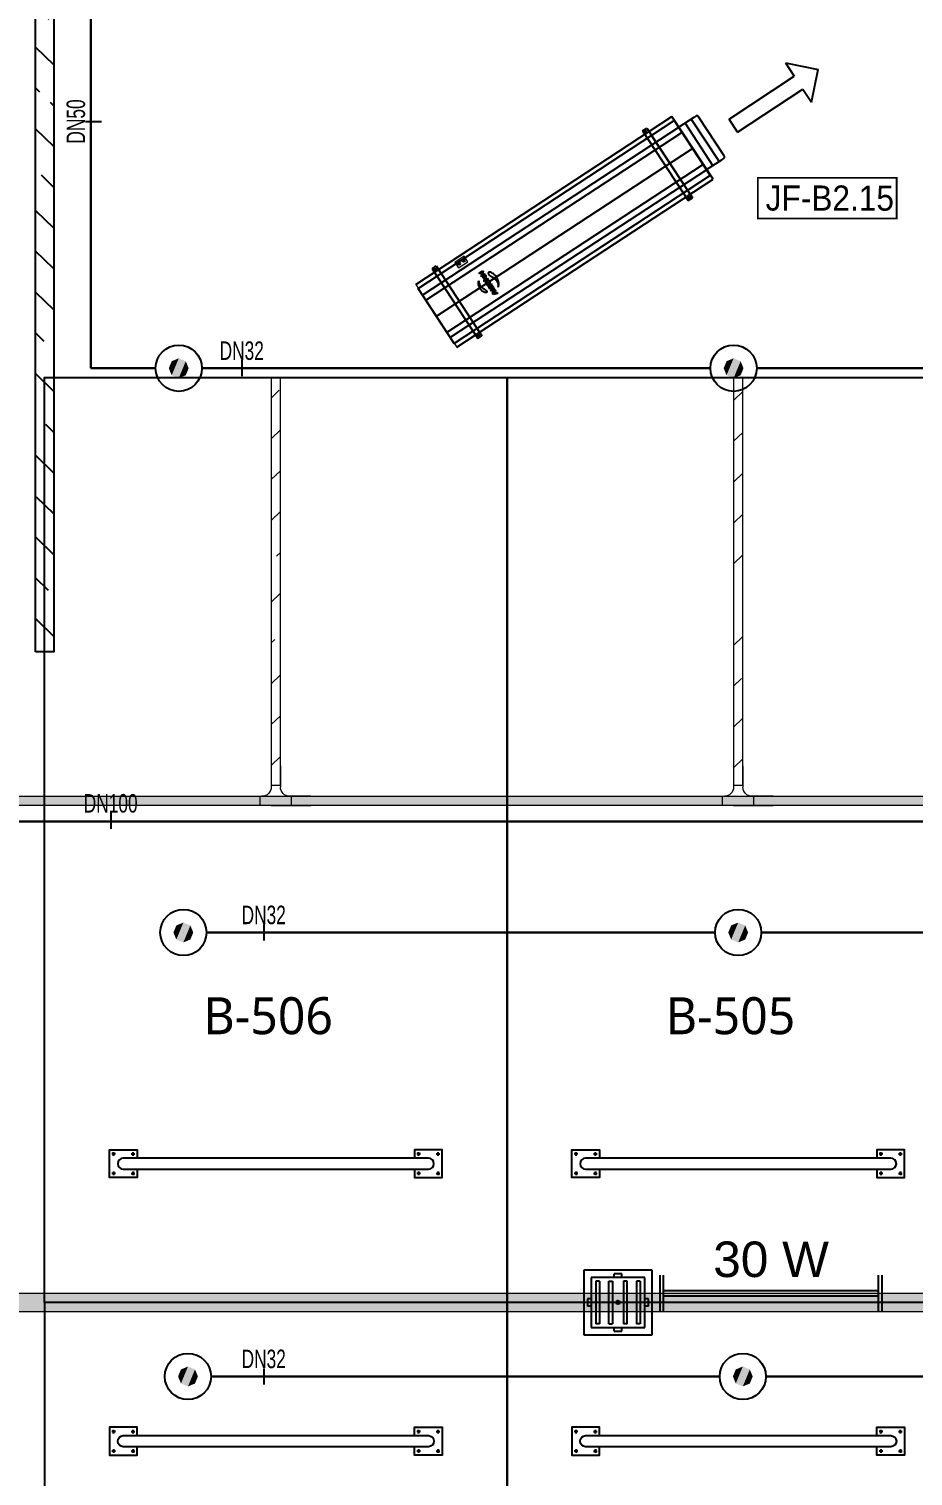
# Model space of a CAD drawing. Header units: millimetres. Extents: x -379292 to 1221486, y 92049 to 447512.
# Drawn here: x -200590 to -195809, y 163880 to 171703 of the extents above; entities that cross this region are included whole.
import ezdxf
from ezdxf.enums import TextEntityAlignment as Align

# ---------------------------------------------------------------- set-up
doc = ezdxf.new("R2010")
doc.units = ezdxf.units.MM
for name, color, linetype in [('-M-YNGN-BORUID', 7, 'Continuous'), ('-M-YNGN-BORUUZUN', 7, 'Continuous'), ('-M-YNGN-BORUYUK', 7, 'Continuous'), ('-M-YNGN-SPR-YUK', 7, 'Continuous'), ('-M-YNGN-ZON3-CAP-', 7, 'Continuous'), ('-M-YNGN-ZON3-SPR-', 7, 'Continuous'), ('-M-YNGN-ZON5-CAP-', 7, 'Continuous'), ('-M-YNGN-ZON5-SPR-', 7, 'Continuous'), ('04_RAIN INLET', 51, 'Continuous'), ('08_LAMP', 4, 'Continuous'), ('202-A-Y-MahalAd', 141, 'Continuous'), ('AIR-J-U-355', 2, 'Continuous'), ('E_CT_ZA', 6, 'Continuous'), ('JF355', 2, 'Continuous')]:
    doc.layers.add(name, color=color, linetype=linetype)
doc.layers.add('-M-YNGN-SPR-CAPCIZGI', color=188, linetype='Continuous', plot=False)
for name, color, linetype, lineweight in [('-M-YNGN-ZON3', 6, 'SP', 30), ('-M-YNGN-ZON5', 11, 'SP', 30), ('Aironn-Kodlama', 7, 'Continuous', 0), ('E_CT_AYDINLATMA', 3, 'Continuous', 9), ('E_CT_KIRMIZI', 1, 'Continuous', 9)]:
    doc.layers.add(name, color=color, linetype=linetype, lineweight=lineweight)
doc.styles.add('CIZGI', font='tahoma.ttf', dxfattribs={"width": 0.8, "oblique": 20})
doc.styles.add('HCAD', font='HCAD.SHX', dxfattribs={"width": 0.8, "height": 0.2})
doc.styles.add('PIPESIZE', font='hcad.shx', dxfattribs={"width": 0.8})
doc.styles.add('SPR-NOT', font='romans.shx')
doc.styles.get("Standard").update_dxf_attribs({"font": 'segoeuil.ttf'})
doc.styles.add('YAZI-2', font='arial.ttf', dxfattribs={"height": 2})
doc.linetypes.add('SP', pattern='A,2,-0.1,["SP",CIZGI,S=0.14,R=0.2,X=0,Y=-0.07],-0.255', length=2.355)

# ---------------------------------------------------------------- blocks, each defined once
blk = doc.blocks.new('202_Vida')
at = {"color": 0, "linetype": 'ByBlock', "ltscale": 0.2}
for points in [[(0.96, 0), (-0.96, 0)], [(0, 0.96), (0, -0.96)]]:
    blk.add_lwpolyline(points, dxfattribs=at)
at = {"color": 0, "linetype": 'ByBlock'}
for radius in [0.42, 0.23, 0.155]:
    blk.add_circle((0, 0), radius, dxfattribs=at)
blk = doc.blocks.new('202_Stoper')
at = {"color": 0, "linetype": 'ByBlock'}
for points in [[(-750, -30), (-750, -75), (-900, -75), (-900, 75), (-750, 75), (-750, 30)], [(750, -30), (750, -75), (900, -75), (900, 75), (750, 75), (750, 30)]]:
    blk.add_lwpolyline(points, dxfattribs=at)
blk.add_lwpolyline([(825, -30, 1), (825, 30), (-825, 30, 1), (-825, -30)], format="xyb", close=True, dxfattribs=at)
at = {"color": 0, "linetype": 'ByBlock', "yscale": 10, "zscale": 10, "rotation": 180}
for p, xscale in [((-877, 53), -10), ((-772, 53), 10), ((772, 53), -10), ((877, 53), 10)]:
    blk.add_blockref('202_Vida', p, dxfattribs=dict(at, xscale=xscale))
at = {"color": 0, "linetype": 'ByBlock', "yscale": 10, "zscale": 10}
for p, xscale in [((-877, -52), 10), ((-772, -52), -10), ((772, -52), 10), ((877, -52), -10)]:
    blk.add_blockref('202_Vida', p, dxfattribs=dict(at, xscale=xscale))
blk = doc.blocks.new('202_Mahalblok')
at = {"color": 0, "linetype": 'ByBlock', "flags": 128}
blk.add_lwpolyline([(0, 0), (0, 5000), (2500, 5000), (2500, 0)], close=True, dxfattribs=at)
at = {"color": 252}
blk.add_blockref('202_Stoper', (1250, 750), dxfattribs=at)
at = {"color": 0, "linetype": 'ByBlock', "ltscale": 25}
blk.add_attdef('MAHALNO', text='', height=200, dxfattribs=at).set_placement((1208.7, 1390), align=Align.BOTTOM_CENTER)
blk = doc.blocks.new('202_Izgara')
at = {"color": 8, "ltscale": 25}
blk.add_circle((0, 0), 0.1, dxfattribs=at)
at = {"layer": '04_RAIN INLET', "color": 8}
for p, q in [((1.85, 1.75), (-1.85, 1.75)), ((-1.85, 1.75), (-1.85, -1.75)), ((1.85, -1.75), (1.85, 1.75)), ((1.45, 1.35), (-1.45, 1.35)), ((-1.45, 1.35), (-1.45, -1.35)), ((-1.2, 1.15), (-1.2, -1.15)), ((-1, 1.15), (-1.2, 1.15)), ((-1, 1.15), (-1, -1.15)), ((-0.5, -1.15), (-0.5, 1.15)), ((-0.5, 1.15), (-0.3, 1.15)), ((-0.3, 1.15), (-0.3, -1.15)), ((0.3, 1.15), (0.3, -1.15)), ((0.5, 1.15), (0.3, 1.15)), ((0.5, -1.15), (0.5, 1.15)), ((1, 1.15), (1, -1.15)), ((1.2, 1.15), (1, 1.15)), ((1.2, 1.15), (1.2, -1.15)), ((1.45, -1.35), (1.45, 1.35)), ((-1.45, -1.35), (1.45, -1.35)), ((-1, -1.15), (-1.2, -1.15)), ((-0.5, -1.15), (-0.3, -1.15)), ((0.5, -1.15), (0.3, -1.15)), ((1.2, -1.15), (1, -1.15)), ((-1.85, -1.75), (1.85, -1.75))]:
    blk.add_line(p, q, dxfattribs=at)
at = {"layer": '04_RAIN INLET', "color": 8, "ltscale": 50}
for p, q in [((0.2, 1.55), (-0.2, 1.55)), ((-0.2, 1.35), (-0.2, 1.55)), ((0.2, 1.35), (0.2, 1.55)), ((-1.45, 0.2), (-1.65, 0.2)), ((1.65, 0.2), (1.45, 0.2)), ((-1.45, -0.2), (-1.65, -0.2)), ((1.65, -0.2), (1.45, -0.2)), ((-0.2, -1.55), (-0.2, -1.35)), ((0.2, -1.55), (0.2, -1.35))]:
    blk.add_line(p, q, dxfattribs=at)
at = {"layer": '04_RAIN INLET', "color": 8, "ltscale": 50, "extrusion": (-2.89798e-21, 1.6744e-09, 1)}
for points in [[(-1.65, 0.2), (-1.65, -0.2)], [(1.65, -0.2), (1.65, 0.2)]]:
    blk.add_lwpolyline(points, dxfattribs=at)
at = {"layer": '04_RAIN INLET', "color": 8, "ltscale": 50, "extrusion": (-2.89798e-21, 1.6744e-09, 1), "elevation": 0}
blk.add_lwpolyline([(-0.2, -1.55), (0.2, -1.55)], dxfattribs=at)
blk = doc.blocks.new('OtoParkBodrumKatMimari')
at = {"layer": '04_RAIN INLET', "xscale": 100, "yscale": 100, "zscale": 100, "rotation": 359.9999999845318}
blk.add_blockref('202_Izgara', (48950, 64000), dxfattribs=at)
at = {"layer": '202-A-Y-MahalAd', "color": 8, "ltscale": 25}
for p, values in [((45850, 64000), {'MAHALNO': 'B-506'}), ((48350, 64000), {'MAHALNO': 'B-505'})]:
    blk.add_blockref('202_Mahalblok', p, dxfattribs=at).add_auto_attribs(values)
ref = blk.add_blockref('202_Mahalblok', (45850, 64000), dxfattribs=dict(at, xscale=-1, rotation=180))
ref.add_attrib('MAHALNO', 'B-524', dxfattribs={"layer": '0', "color": 0, "linetype": 'ByBlock', "ltscale": 25, "height": 200}).set_placement((47058.7, 62466.6), align=Align.BOTTOM_CENTER)
ref = blk.add_blockref('202_Mahalblok', (48350, 64000), dxfattribs=dict(at, xscale=-1, rotation=180))
ref.add_attrib('MAHALNO', 'B-525', dxfattribs={"layer": '0', "color": 0, "linetype": 'ByBlock', "ltscale": 25, "height": 200}).set_placement((49558.7, 62466.6), align=Align.BOTTOM_CENTER)
blk = doc.blocks.new('SPRKL100')
at = {"layer": '-M-YNGN-SPR-CAPCIZGI'}
blk.add_line((0, 0.431), (0, -0.431), dxfattribs=at)
at = {"layer": '-M-YNGN-BORUID', "color": 0, "style": 'HCAD', "width": 0.8, "flags": 1}
blk.add_attdef('DIC', text='', height=0.4, dxfattribs=at).set_placement((0, -1.693), align=Align.CENTER)
at = {"layer": '-M-YNGN-BORUUZUN', "color": 0, "style": 'HCAD', "width": 0.7}
blk.add_attdef('BOY', text='', height=0.8, dxfattribs=at).set_placement((0, -1.08), align=Align.CENTER)
at = {"layer": '-M-YNGN-BORUYUK', "color": 6, "style": 'PIPESIZE', "width": 0.8}
blk.add_attdef('YUK', text='', height=0.5, dxfattribs=at).set_placement((0, 1.866), align=Align.CENTER)
at = {"color": 0, "style": 'PIPESIZE', "width": 0.7}
blk.add_attdef('CAP', text='', height=1, dxfattribs=at).set_placement((0, 0.45), align=Align.CENTER)
blk = doc.blocks.new('SP-C-UP-12')
at = {"ltscale": 10}
blk.add_line((0, 0), (0, 0), dxfattribs=at)
at = {"color": 1, "linetype": 'Continuous'}
blk.add_circle((0, 0), 12.5, dxfattribs=at)
at = {"ltscale": 10}
for points in [[(-5.37, 0), (-3.8, 3.8), (-3.8, -3.8), (0, 5.37)], [(-3.8, -3.8), (0, 5.37), (0, -5.37), (3.8, 3.8)], [(0, -5.37), (3.8, 3.8), (3.8, -3.8), (5.37, 0)]]:
    blk.add_solid(points, dxfattribs=at)
at = {"layer": '-M-YNGN-SPR-YUK', "style": 'SPR-NOT', "width": 0.5, "flags": 9}
for tag, p in [('YUK', (0, 17.77)), ('CAP', (0, 14.42)), ('TIP', (0.2, 10.78))]:
    blk.add_attdef(tag, text='', height=2.5, dxfattribs=at).set_placement(p, align=Align.MIDDLE_CENTER)
blk = doc.blocks.new('A$C69E75EAE')
at = {"layer": '-M-YNGN-ZON3', "ltscale": 500}
for p, q in [((3707.34, -7817.22), (3707.34, -2469.72)), ((3742.34, -7817.22), (3707.34, -7817.22)), ((3767.34, -7817.22), (4042.34, -7817.22)), ((4067.34, -7817.22), (4342.34, -7817.22))]:
    blk.add_line(p, q, dxfattribs=at)
at = {"layer": '-M-YNGN-ZON3-CAP-'}
ref = blk.add_blockref('SPRKL100', (3708.68, -7683.83), dxfattribs=dict(at, xscale=10.00000000000001, yscale=10.00000000000001, zscale=10.00000000000001, rotation=90))
ref.add_attrib('CAP', 'DN50', dxfattribs={"layer": '0', "color": 0, "height": 10, "rotation": 90, "style": 'PIPESIZE', "width": 0.7}).set_placement((3704.18, -7683.83), align=Align.CENTER)
ref = blk.add_blockref('SPRKL100', (3788.9, -7817.22), dxfattribs=dict(at, xscale=10, yscale=10, zscale=10, rotation=359.9999997800978))
ref.add_attrib('CAP', 'DN32', dxfattribs={"layer": '0', "color": 0, "height": 10, "rotation": 360, "style": 'PIPESIZE', "width": 0.7}).set_placement((3788.9, -7812.72), align=Align.CENTER)
at = {"layer": '-M-YNGN-ZON3-SPR-'}
for p in [(3754.84, -7817.22), (4054.84, -7817.22)]:
    blk.add_blockref('SP-C-UP-12', p, dxfattribs=at)
blk = doc.blocks.new('A$C69E8C7F8')
at = {"layer": '-M-YNGN-ZON5', "ltscale": 500}
for p, q in [((-7863.81, 6569.36), (-2056.31, 6569.36)), ((-4373.81, 6509.36), (-4098.81, 6509.36)), ((-4073.81, 6509.36), (-3798.81, 6509.36)), ((-4371.31, 6269.36), (-4096.31, 6269.36)), ((-4071.31, 6269.36), (-3796.31, 6269.36))]:
    blk.add_line(p, q, dxfattribs=at)
at = {"layer": '-M-YNGN-ZON5-CAP-'}
ref = blk.add_blockref('SPRKL100', (-4425.6, 6569.69), dxfattribs=dict(at, xscale=10, yscale=10, zscale=10))
ref.add_attrib('CAP', 'DN100', dxfattribs={"layer": '0', "color": 0, "height": 10, "style": 'PIPESIZE', "width": 0.7}).set_placement((-4425.6, 6574.19), align=Align.CENTER)
ref = blk.add_blockref('SPRKL100', (-4342.86, 6509.36), dxfattribs=dict(at, xscale=10, yscale=10, zscale=10))
ref.add_attrib('CAP', 'DN32', dxfattribs={"layer": '0', "color": 0, "height": 10, "style": 'PIPESIZE', "width": 0.7}).set_placement((-4342.86, 6513.86), align=Align.CENTER)
ref = blk.add_blockref('SPRKL100', (-4342.86, 6269.36), dxfattribs=dict(at, xscale=10, yscale=10, zscale=10))
ref.add_attrib('CAP', 'DN32', dxfattribs={"layer": '0', "color": 0, "height": 10, "style": 'PIPESIZE', "width": 0.7}).set_placement((-4342.86, 6273.86), align=Align.CENTER)
at = {"layer": '-M-YNGN-ZON5-SPR-', "ltscale": 25}
for p in [(-4386.31, 6509.36), (-4086.31, 6509.36), (-4383.81, 6269.36), (-4083.81, 6269.36)]:
    blk.add_blockref('SP-C-UP-12', p, dxfattribs=at)
blk = doc.blocks.new('*U596')
h = blk.add_hatch()
h.set_pattern_fill('ANSI33', color=0, scale=50, angle=1, style=0)
h.paths.add_polyline_path([(-8987, 100), (44319.8, 100), (44319.8, 0), (-8987, 0)])
at = {"color": 0}
blk.add_lwpolyline([(-8987, 100), (44319.8, 100), (44319.8, 0), (-8987, 0)], close=True, dxfattribs=at)
at = {"ltscale": 25, "flags": 1}
for tag, p in [('YUKSEKLIK', (-228.6, -148.7)), ('KALINLIK', (-228.6, -213.3))]:
    blk.add_attdef(tag, p, '', height=50, dxfattribs=at)
blk = doc.blocks.new('*U734')
h = blk.add_hatch()
h.set_pattern_fill('ANSI33', color=0, scale=50, angle=1, style=0)
h.paths.add_polyline_path([(-53157.2, 50), (312.8, 50), (312.8, 0), (-53157.2, 0)])
at = {"color": 0}
blk.add_lwpolyline([(-53157.2, 50), (312.8, 50), (312.8, 0), (-53157.2, 0)], close=True, dxfattribs=at)
at = {"ltscale": 25, "flags": 1}
for tag, p in [('YUKSEKLIK', (-228.6, -148.7)), ('KALINLIK', (-228.6, -213.3))]:
    blk.add_attdef(tag, p, '', height=50, dxfattribs=at)
blk = doc.blocks.new('*U926')
h = blk.add_hatch()
h.set_pattern_fill('ANSI33', color=0, scale=50, angle=1, style=0)
h.paths.add_polyline_path([(-3796.9, 100), (176.9, 100), (176.9, 0), (-3796.9, 0)])
at = {"color": 0}
blk.add_lwpolyline([(-3796.9, 100), (176.9, 100), (176.9, 0), (-3796.9, 0)], close=True, dxfattribs=at)
at = {"ltscale": 25, "flags": 1}
for tag, p in [('YUKSEKLIK', (-228.6, -148.7)), ('KALINLIK', (-228.6, -213.3))]:
    blk.add_attdef(tag, p, '', height=50, dxfattribs=at)
blk = doc.blocks.new('40 W SIVA ÜSTÜ ETANJ LED 50')
at = {"layer": '08_LAMP'}
for p, q in [((-625, -100), (-625, 100)), ((-605, -100), (-605, 100)), ((605, -100), (605, 100)), ((625, -100), (625, 100)), ((-605, 15), (605, 15)), ((-605, -15), (605, -15))]:
    blk.add_line(p, q, dxfattribs=at)
at = {"layer": '08_LAMP', "color": 2, "style": 'YAZI-2'}
blk.add_text('30 W', height=200, dxfattribs=at).set_placement((0, 90), align=Align.CENTER)
blk = doc.blocks.new('ju355')
at = {"layer": 'AIR-J-U-355', "color": 2, "linetype": 'Continuous'}
for p, q in [((82.74, 20.07), (-82.86, 20.07)), ((-82.86, 20.07), (-82.86, -20.52)), ((-68.05, -18.28), (-68.04, 22.31)), ((-68.05, -22.74), (-68.04, 22.31)), ((-65.31, 22.31), (-68.04, 22.31)), ((-65.31, 22.31), (-68.04, 22.31)), ((-65.33, -22.74), (-65.31, 22.31)), ((67.97, -22.8), (67.99, 22.25)), ((70.71, 22.25), (67.99, 22.25)), ((70.69, -22.8), (70.71, 22.25)), ((-94.86, 12.71), (-94.87, -12.51)), ((-94.84, 12.93), (-94.86, 12.82)), ((-94.86, 12.82), (-94.86, 12.71)), ((-94.82, 13.03), (-94.84, 12.93)), ((-94.79, 13.13), (-94.82, 13.03)), ((-94.76, 13.23), (-94.79, 13.13)), ((-94.71, 13.32), (-94.76, 13.23)), ((-94.66, 13.41), (-94.71, 13.32)), ((-94.6, 13.48), (-94.66, 13.41)), ((-94.53, 13.56), (-94.6, 13.48)), ((-94.46, 13.62), (-94.53, 13.56)), ((-94.39, 13.67), (-94.46, 13.62)), ((-94.31, 13.72), (-94.39, 13.67)), ((-94.23, 13.76), (-94.31, 13.72)), ((-94.14, 13.78), (-94.23, 13.76)), ((-94.05, 13.8), (-94.14, 13.78)), ((-93.97, 13.8), (-94.05, 13.8)), ((-92.63, 13.8), (-93.97, 13.8)), ((-92.63, 13.8), (-93.97, 13.8)), ((-92.63, 13.8), (-93.97, 13.8)), ((-92.6, 13.8), (-93.93, 13.8)), ((-92.6, 13.8), (-93.93, 13.8)), ((-92.6, 13.8), (-93.93, 13.8)), ((-82.86, 13.79), (-92.6, 13.8)), ((-90.91, -13.6), (-90.9, 13.8)), ((-90.91, -13.6), (-90.9, 13.8)), ((-90.91, -13.6), (-90.9, 13.8)), ((-86.85, -13.61), (-86.83, 13.87)), ((82.73, 13.62), (-82.73, 13.79)), ((-82.73, 10.49), (82.87, 10.32)), ((48.36, 7.19), (48.38, 7.93)), ((48.38, 7.93), (50.71, 6.93)), ((82.73, -0.03), (-82.73, 0.03)), ((48.35, 4.19), (48.36, 4.88)), ((50.69, 4.18), (48.35, 4.19)), ((48.35, 3.58), (50.68, 3.59)), ((48.35, 2.87), (48.35, 3.58)), ((48.35, 2.23), (49.27, 2.88)), ((49.27, 2.88), (48.35, 2.87)), ((48.36, 1.42), (48.35, 2.23)), ((48.77, 7.02), (48.36, 7.19)), ((48.36, 4.88), (50.7, 4.87)), ((49.32, 2.22), (48.36, 1.42)), ((50.71, 6.17), (48.37, 5.16)), ((48.37, 5.91), (48.77, 6.08)), ((48.37, 5.16), (48.37, 5.91)), ((48.77, 6.08), (48.77, 7.02)), ((49.25, 6.85), (49.94, 6.55)), ((49.25, 6.26), (49.25, 6.85)), ((49.94, 6.55), (49.25, 6.26)), ((49.65, 2.63), (49.65, 2.9)), ((49.65, 2.9), (50.23, 2.9)), ((49.88, 1.63), (49.87, 1.63)), ((50.23, 2.9), (50.2, 2.6)), ((50.68, 3.59), (50.69, 2.3)), ((50.7, 4.87), (50.69, 4.18)), ((50.71, 6.93), (50.71, 6.17)), ((48.34, -1.68), (50.69, -1.71)), ((48.34, -2.08), (48.34, -1.68)), ((49.99, -2.1), (48.34, -2.08)), ((48.34, -4.82), (48.35, -4.42)), ((50, -4.84), (48.34, -4.82)), ((48.35, -4.42), (50.69, -4.45)), ((48.37, -4), (48.38, -3.75)), ((50.66, -4.03), (48.37, -4)), ((48.38, -3.75), (49.99, -2.1)), ((48.38, -6.49), (50, -4.84)), ((48.38, -6.74), (48.38, -6.49)), ((50.66, -6.77), (48.38, -6.74)), ((50.68, -1.95), (49.03, -3.64)), ((49.03, -3.64), (50.66, -3.66)), ((50.69, -4.68), (49.03, -6.38)), ((49.03, -6.38), (50.66, -6.4)), ((50.66, -6.4), (50.66, -6.77)), ((50.69, -1.71), (50.68, -1.95)), ((50.69, -4.45), (50.69, -4.68)), ((50.81, -1.39), (50.8, -1.76)), ((-94.87, -12.51), (-94.87, -12.62)), ((-94.87, -12.62), (-94.85, -12.72)), ((-94.85, -12.72), (-94.83, -12.83)), ((-94.83, -12.83), (-94.8, -12.93)), ((-94.8, -12.93), (-94.77, -13.03)), ((-94.77, -13.03), (-94.72, -13.12)), ((-94.72, -13.12), (-94.67, -13.2)), ((-94.67, -13.2), (-94.61, -13.28)), ((-94.61, -13.28), (-94.54, -13.35)), ((-94.54, -13.35), (-94.47, -13.42)), ((-94.47, -13.42), (-94.4, -13.47)), ((-94.4, -13.47), (-94.32, -13.52)), ((-94.32, -13.52), (-94.24, -13.56)), ((-94.24, -13.56), (-94.15, -13.58)), ((-94.15, -13.58), (-94.07, -13.6)), ((-94.07, -13.6), (-93.98, -13.6)), ((-93.98, -13.6), (-92.64, -13.6)), ((-93.98, -13.6), (-92.64, -13.6)), ((-93.98, -13.6), (-92.64, -13.6)), ((-93.95, -13.6), (-92.61, -13.6)), ((-93.95, -13.6), (-92.61, -13.6)), ((-93.95, -13.6), (-92.61, -13.6)), ((-92.61, -13.6), (-82.87, -13.61)), ((82.86, -10.44), (-82.73, -10.33)), ((-82.61, -13.64), (82.72, -13.71)), ((82.74, -20.57), (-82.86, -20.52)), ((-65.33, -22.74), (-68.05, -22.74)), ((70.69, -22.8), (67.97, -22.8))]:
    blk.add_line(p, q, dxfattribs=at)
at = {"layer": 'AIR-J-U-355', "color": 2, "lineweight": 13, "ltscale": 0.005}
for p, q in [((82.73, -20.57), (82.74, 20.07)), ((58.53, -15.31), (52.44, -15.31)), ((52.44, -15.31), (52.44, -18.93)), ((58.53, -18.93), (58.53, -15.31)), ((52.44, -18.93), (58.53, -18.93))]:
    blk.add_line(p, q, dxfattribs=at)
at = {"layer": 'AIR-J-U-355', "color": 2}
for p, q in [((-150.24, 14.31), (-162.86, 1.58)), ((-150.21, 5.86), (-150.24, 14.31)), ((-150.13, -11.03), (-162.86, 1.58)), ((-107.97, 6.05), (-150.21, 5.86)), ((-107.97, 6.05), (-107.94, -2.39)), ((-107.94, -2.39), (-150.17, -2.58)), ((-150.13, -11.03), (-150.17, -2.58))]:
    blk.add_line(p, q, dxfattribs=at)
at = {"layer": 'AIR-J-U-355', "color": 2, "linetype": 'Continuous'}
for centre, radius in [((-66.68, 21.31), 0.354), ((-66.68, 21.31), 0.354), ((69.35, 21.24), 0.354), ((-66.69, -21.61), 0.354), ((-66.69, -21.61), 0.354), ((54.01, -17.13), 0.599), ((54.01, -17.13), 0.599), ((56.96, -17.13), 0.599), ((56.96, -17.13), 0.599), ((69.33, -21.67), 0.354), ((69.33, -21.67), 0.354)]:
    blk.add_circle(centre, radius, dxfattribs=at)
for centre, radius, start, end in [((49.96, 2.27), 0.645, 184.06361, 262.32592), ((49.93, 2.61), 0.274, 177.3972, 357.3972), ((49.97, 2.34), 0.72, 262.32592, 356.70667)]:
    blk.add_arc(centre, radius, start, end, dxfattribs=at)
at = {"layer": 'AIR-J-U-355', "color": 2, "linetype": 'Continuous', "extrusion": (0, 0, -1)}
for major_axis, ratio in [((-0.01, -1.36), 0.908445), ((0.006, 0.985), 0.934933)]:
    blk.add_ellipse((49.55, -0.11), major_axis=major_axis, ratio=ratio, dxfattribs=at)
at = {"layer": 'AIR-J-U-355', "color": 2, "linetype": 'Continuous'}
for points, knots in [([(46.11, 4.99), (46.12, 4.99), (46.13, 5), (46.15, 5), (46.15, 5), (46.16, 4.99), (46.16, 4.99), (46.17, 4.99), (46.17, 4.98), (46.17, 4.97), (46.16, 4.95), (46.15, 4.91), (46.08, 4.78), (45.93, 4.56), (45.74, 4.28), (45.58, 4.04), (45.4, 3.68), (45.26, 3.14), (45.11, 2.43), (45.02, 1.65), (45.13, 0.83), (45.39, -0.07), (45.8, -1.01), (46.23, -1.77), (46.48, -2.38), (46.62, -2.79), (46.74, -3.2), (46.79, -3.61), (46.72, -3.97), (46.53, -4.26), (46.19, -4.34), (45.8, -4.28), (45.43, -4.02), (45.11, -3.65), (44.72, -3.05), (44.33, -2.14), (44.04, -0.92), (43.96, 0.25), (44.05, 1.27), (44.24, 2.12), (44.51, 2.9), (44.87, 3.6), (45.25, 4.19), (45.62, 4.61), (45.88, 4.83), (46.02, 4.93), (46.08, 4.97), (46.11, 4.99)], [0, 0, 0, 0, 0.001347, 0.00172, 0.002023, 0.002244, 0.002452, 0.002667, 0.002909, 0.00347, 0.004196, 0.005682, 0.009311, 0.025522, 0.043378, 0.057014, 0.067583, 0.10026, 0.136315, 0.170769, 0.211631, 0.252886, 0.304984, 0.357144, 0.377587, 0.398124, 0.41882, 0.439365, 0.455344, 0.470785, 0.486346, 0.502438, 0.525763, 0.549141, 0.572313, 0.626971, 0.689072, 0.751245, 0.792637, 0.834146, 0.875615, 0.910287, 0.945553, 0.97619, 0.989254, 0.994701, 1, 1, 1, 1]), ([(53.1, -3.49), (53.25, -3.25), (53.54, -2.77), (53.81, -1.96), (53.95, -1.12), (53.92, -0.27), (53.68, 0.58), (53.32, 1.4), (52.96, 2.08), (52.73, 2.63), (52.61, 3.01), (52.53, 3.34), (52.54, 3.53), (52.54, 3.61)], [0, 0, 0, 0, 0.112581, 0.224936, 0.337491, 0.449603, 0.562299, 0.686336, 0.807829, 0.865935, 0.925918, 0.967783, 1, 1, 1, 1]), ([(52.54, 3.61), (52.55, 3.66), (52.57, 3.77), (52.7, 3.92), (52.91, 4.03), (53.16, 4.06), (53.45, 3.97), (53.74, 3.72), (54.02, 3.37), (54.31, 2.86), (54.58, 2.17), (54.77, 1.3), (54.81, 0.41), (54.77, -0.51), (54.56, -1.45), (54.2, -2.21), (53.86, -2.79), (53.54, -3.21), (53.25, -3.4), (53.1, -3.49)], [0, 0, 0, 0, 0.0168256, 0.0323617, 0.0637267, 0.0873303, 0.1103993, 0.1581358, 0.2050378, 0.2514942, 0.3451779, 0.4385235, 0.532065, 0.625912, 0.7301372, 0.8352318, 0.8905608, 0.9450754, 1, 1, 1, 1])]:
    blk.add_open_spline(points, degree=3, knots=knots, dxfattribs=at)
blk = doc.blocks.new('DZFDGHFÜ')
at = {"layer": 'JF355'}
blk.add_lwpolyline([(24084.36, 6568.29), (24119.86, 6568.29), (24119.86, 6402.69), (24084.36, 6402.69), (24084.36, 6568.29)], dxfattribs=at)
at = {"layer": 'AIR-J-U-355', "rotation": 270}
blk.add_blockref('ju355', (24102.36, 6485.57), dxfattribs=at)
blk = doc.blocks.new('*U1031')
h = blk.add_hatch()
h.set_pattern_fill('ANSI33', color=0, scale=50, angle=1, style=0)
h.paths.add_polyline_path([(-2092.9, 50), (110.8, 50), (110.8, 0), (-2092.9, 0)])
at = {"color": 0}
blk.add_lwpolyline([(-2092.9, 50), (110.8, 50), (110.8, 0), (-2092.9, 0)], close=True, dxfattribs=at)
at = {"ltscale": 25, "flags": 1}
for tag, p in [('YUKSEKLIK', (-228.6, -148.7)), ('KALINLIK', (-228.6, -213.3))]:
    blk.add_attdef(tag, p, '', height=50, dxfattribs=at)
blk = doc.blocks.new('*U1012')
at = {"color": 0}
for p, q in [((214, 214), (-164, 214)), ((-164, 164), (-50, 164)), ((-60, 214), (-60, 164)), ((0, 214), (214, 214)), ((214, 164), (100, 164)), ((110, 214), (110, 164)), ((0, 0), (0, 114)), ((0, 104), (50, 104)), ((50, 0), (50, 114))]:
    blk.add_line(p, q, dxfattribs=at)
for centre, start, end in [((-50, 114), 0, 90), ((100, 114), 90, 180)]:
    blk.add_arc(centre, 50, start, end, dxfattribs=at)

msp = doc.modelspace()

# ---------------------------------------------------------------- block references
at = {"color": 8}
msp.add_blockref('OtoParkBodrumKatMimari', (-246354.8, 100818.8), dxfattribs=at)

# ---------------------------------------------------------------- next in the draw order: linework, layer by layer
at = {"layer": 'Aironn-Kodlama', "color": 7, "const_width": 10}
msp.add_lwpolyline([(-196648.4, 170898.2), (-196648.4, 170678.2), (-195898.4, 170678.2), (-195898.4, 170898.2)], close=True, dxfattribs=at)

# ---------------------------------------------------------------- next in the draw order: block references
at = {"layer": '-M-YNGN-ZON3', "ltscale": 25, "xscale": 10, "yscale": 10, "zscale": 10}
msp.add_blockref('A$C69E75EAE', (-237328.2, 248041), dxfattribs=at)
at = {"layer": '-M-YNGN-ZON5', "ltscale": 25, "xscale": 10, "yscale": 10, "zscale": 10}
msp.add_blockref('A$C69E8C7F8', (-155891.8, 101725.1), dxfattribs=at)
at = {"layer": '08_LAMP', "xscale": 0.96, "yscale": 0.96, "zscale": 0.96}
msp.add_blockref('40 W SIVA ÜSTÜ ETANJ LED 50', (-196577.1, 164869.8), dxfattribs=at)
at = {"layer": 'AIR-J-U-355', "xscale": 10, "yscale": 10, "zscale": 10, "rotation": 303.250473954374}
msp.add_blockref('DZFDGHFÜ', (-384084.9, 336606.8), dxfattribs=at)
at = {"layer": 'E_CT_AYDINLATMA', "rotation": 180}
msp.add_blockref('*U596', (-178885, 164868.8), dxfattribs=at)
at = {"layer": 'E_CT_KIRMIZI', "color": 1, "xscale": -1, "rotation": 89.9999999999999}
for p in [(-199229.8, 167725.8), (-196729.8, 167725.8)]:
    msp.add_blockref('*U1031', p, dxfattribs=at)
at = {"layer": 'E_CT_KIRMIZI', "color": 2, "xscale": -1, "rotation": 180}
for p in [(-199279.8, 167719.1), (-196779.8, 167719.1)]:
    msp.add_blockref('*U1012', p, dxfattribs=at)
at = {"layer": 'E_CT_KIRMIZI', "color": 1, "rotation": 180}
msp.add_blockref('*U734', (-229710.5, 167555.1), dxfattribs=at)
at = {"layer": 'E_CT_ZA', "color": 112, "rotation": 90}
msp.add_blockref('*U926', (-200454.8, 172131.9), dxfattribs=at)

# ---------------------------------------------------------------- next in the draw order: texts
at = {"layer": 'Aironn-Kodlama', "color": 3, "insert": (-196606.3, 170857), "char_height": 136, "width": 710.456, "attachment_point": 1, "rotation": 359.96186}
msp.add_mtext('{\\fArial|b0|i0|c0|p18;\\W0.9;\\C7;JF-B\\fArial|b0|i0|c162|p18;2\\fArial|b0|i0|c0|p18;.\\fArial|b0|i0|c162|p18;15}', dxfattribs=at)

doc.saveas('drawing.dxf')
